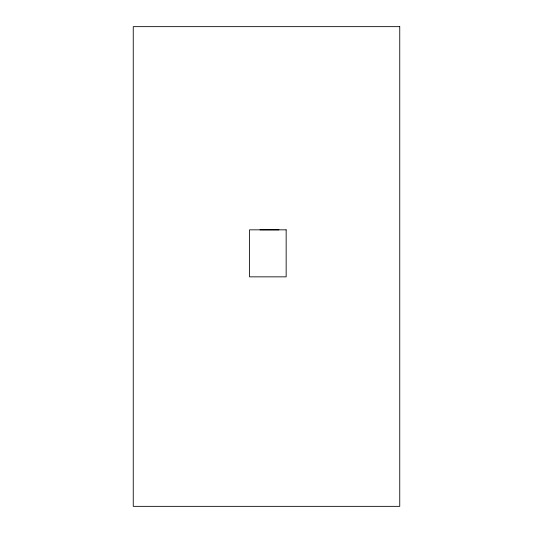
<?xml version="1.0" encoding="UTF-8"?>
<svg xmlns="http://www.w3.org/2000/svg" width="533" height="533" viewBox="0 0 533 533"><rect width="100%" height="100%" fill="white"/><g stroke="black" fill="none" stroke-linecap="round" stroke-linejoin="round"><path stroke-width="0.8" d="M278.959 229.836L259.984 229.836M399.75 26.65L133.25 26.65L133.25 506.35L399.75 506.35L399.75 26.65M286.154 229.836L249.537 229.836L249.537 276.847L286.154 276.847L286.154 229.836"/></g></svg>
